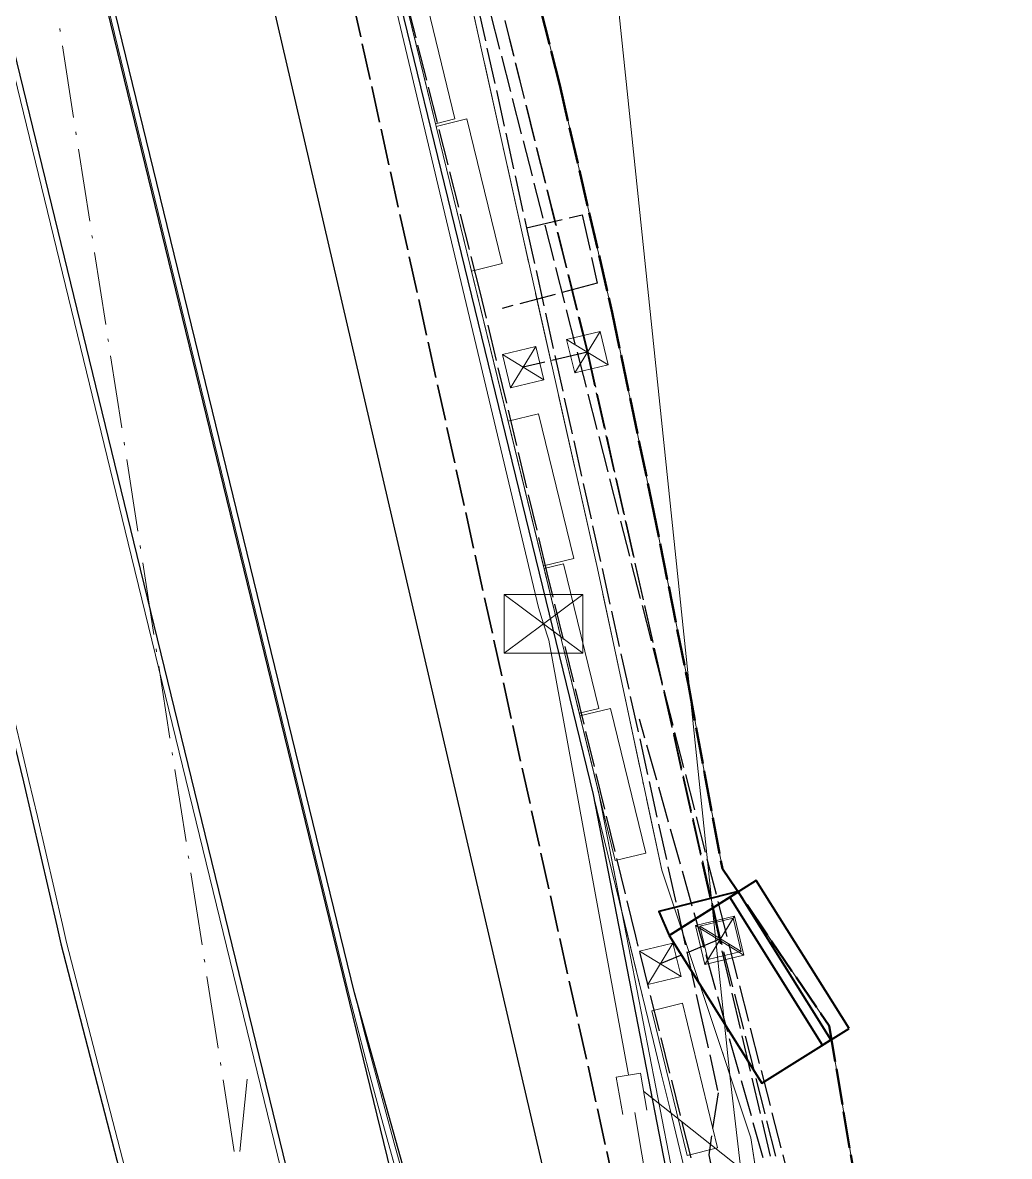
# Model space of a CAD drawing. Header units: metres. Extents: x 105014 to 106600, y 111320 to 118425.
# Drawn here: x 105869.54 to 105904.01, y 117641.34 to 117680.95 of the extents above; entities that cross this region are included whole.
import ezdxf

# ---------------------------------------------------------------- set-up
doc = ezdxf.new("R2010")
doc.units = ezdxf.units.M
doc.linetypes.add('DASHDOT', pattern=[3.556, 2.54, -0.508, 0, -0.508])
doc.linetypes.add('DASHED', pattern=[1.524, 1.27, -0.254])
for name, color, linetype, lineweight in [('00-BASE-LIMITE', 7, 'DASHED', 50), ('00-BASE-UE', 42, 'DASHED', 25), ('10-PAV-BOCACALLE', 9, 'CONTINUOUS', 13), ('10-PAV-CALZADA-BRT', 12, 'CONTINUOUS', 30), ('10-PAV-CALZADA-MIXTA', 8, 'CONTINUOUS', 30), ('10-PAV-SARDINEL', 252, 'CONTINUOUS', 13), ('20-EP-ZONA-DURA', 253, 'CONTINUOUS', 13), ('20-EP-ZONA-VERDE', 84, 'CONTINUOUS', 13), ('30-RED-ENEL-NODOS', 11, 'CONTINUOUS', 13), ('30-RED-ENEL-PROY', 1, 'DASHED', 25), ('30-RED-ETB-CAMARA', 151, 'CONTINUOUS', 13), ('30-RED-ETB-EXIST', 145, 'CONTINUOUS', 13), ('30-RED-ETB-PROY', 5, 'DASHED', 25), ('30-RED-MOVISTAR-CAMARA', 141, 'CONTINUOUS', 13), ('30-RED-MOVISTAR-PROY', 4, 'DASHED', 25), ('30-RED-VANTI-EXIST', 52, 'CONTINUOUS', 13), ('30-RED-VANTI-PROY', 2, 'DASHED', 25), ('30-RED-VANTI-RETIRO', 8, 'DASHDOT', 13), ('35-RH-ACUE-MENOR-EXIST', 151, 'CONTINUOUS', 13), ('35-RH-ACUE-MENOR-PROY', 5, 'DASHED', 25), ('35-RH-PLUV-COLECTOR', 96, 'CONTINUOUS', 30), ('35-RH-PLUV-RETIRO', 8, 'DASHDOT', 13), ('36-RH-SAN-COLECTOR-PROY', 6, 'DASHED', 35), ('50-EST-MURO-CONTENCION', 34, 'CONTINUOUS', 40)]:
    doc.layers.add(name, color=color, linetype=linetype, lineweight=lineweight)

# ---------------------------------------------------------------- blocks, each defined once
blk = doc.blocks.new('CAM_ETB_T_13')
for p, q in [((-1.375, -1.025), (1.375, 1.025)), ((-1.375, 1.025), (1.375, -1.025))]:
    blk.add_line(p, q)
blk.add_lwpolyline([(-1.375, -1.025), (1.375, -1.025), (1.375, 1.025), (-1.375, 1.025)], close=True)
blk = doc.blocks.new('CAJA_ENEL')
for p, q in [((-0.6, -0.6), (0.6, 0.6)), ((-0.6, 0.6), (0.6, -0.6))]:
    blk.add_line(p, q)
blk.add_lwpolyline([(-0.6, -0.6), (0.6, -0.6), (0.6, 0.6), (-0.6, 0.6)], close=True)
blk = doc.blocks.new('CAM_MOV_CS_276')
for p, q in [((-0.7, -0.7), (0.7, 0.7)), ((-0.7, 0.7), (0.7, -0.7))]:
    blk.add_line(p, q)
blk.add_lwpolyline([(-0.7, -0.7), (0.7, -0.7), (0.7, 0.7), (-0.7, 0.7)], close=True)

msp = doc.modelspace()

# ---------------------------------------------------------------- linework, layer by layer
at = {"layer": '00-BASE-LIMITE'}
msp.add_lwpolyline([(105886.5291, 117685.8711), (105888.3081, 117678.7621), (105890.1401, 117670.8211), (105891.5131, 117664.2361), (105892.8021, 117657.8171), (105893.3741, 117654.6671), (105893.9911, 117651.3861), (105897.7191, 117645.9047), (105898.6249, 117640.5035)], dxfattribs=at)
at = {"layer": '00-BASE-UE'}
msp.add_lwpolyline([(105886.5291, 117685.8711), (105888.3081, 117678.7621), (105890.1401, 117670.8211), (105891.5131, 117664.2361), (105892.8021, 117657.8171), (105893.3741, 117654.6671), (105893.9911, 117651.3861), (105897.7191, 117645.9047), (105898.6249, 117640.5035)], dxfattribs=at)
at = {"layer": '10-PAV-BOCACALLE'}
msp.add_lwpolyline([(105900.9846, 117594.6516), (105889.4766, 117653.9885), (105891.3005, 117646.5109), (105891.5835, 117645.3503), (105891.8667, 117644.1883), (105892.1497, 117643.0253), (105892.4323, 117641.8611), (105892.7143, 117640.6955)], dxfattribs=at)
at = {"layer": '10-PAV-CALZADA-BRT'}
for points in [[(105869.9949, 117691.6589), (105885.0115, 117630.0933)], [(105888.7606, 117574.1956), (105888.4431, 117586.7261), (105888.0981, 117595.0502), (105887.2227, 117603.3353), (105885.8203, 117611.5477), (105885.7885, 117611.6895), (105885.5033, 117612.9479), (105885.2153, 117614.2057), (105884.9245, 117615.4629), (105884.6311, 117616.7193), (105884.3355, 117617.9753), (105884.0379, 117619.2309), (105883.7385, 117620.4861), (105883.4375, 117621.7407), (105883.1353, 117622.9951), (105882.8317, 117624.2493), (105882.5273, 117625.5031), (105882.2223, 117626.7569), (105881.9169, 117628.0105), (105881.6111, 117629.2641), (105873.4283, 117662.8127), (105866.8019, 117689.9795)], [(105861.3737, 117688.6595), (105867.4757, 117663.2095), (105867.7765, 117661.9547), (105868.0771, 117660.6999), (105868.3771, 117659.4449), (105868.6767, 117658.1899), (105868.9753, 117656.9345), (105869.2729, 117655.6791), (105869.5689, 117654.4231), (105869.8637, 117653.1669), (105870.1565, 117651.9103), (105870.4473, 117650.6531), (105870.7361, 117649.3955), (105870.8791, 117648.7667), (105874.0218, 117636.6201), (105877.4005, 117624.5371), (105879.4474, 117616.4626), (105880.9426, 117608.268), (105881.8793, 117599.9909), (105882.1171, 117596.8967), (105882.4381, 117592.4481), (105882.6215, 117589.7799), (105882.9785, 117584.4545), (105893.5419, 117425.5473)]]:
    msp.add_lwpolyline(points, dxfattribs=at)
at = {"layer": '10-PAV-CALZADA-MIXTA'}
for points in [[(105880.0206, 117692.7563), (105889.4766, 117653.9885), (105900.9846, 117594.6516), (105901.0429, 117594.0477), (105901.1557, 117592.8397), (105901.2647, 117591.6323), (105901.3701, 117590.4259), (105901.4721, 117589.2203), (105901.5709, 117588.0155), (105901.6669, 117586.8117), (105901.7601, 117585.6087), (105901.8511, 117584.4067), (105901.9395, 117583.2057)], [(105895.7061, 117582.7513), (105895.6183, 117583.9417), (105895.5285, 117585.1317), (105895.4361, 117586.3217), (105895.3413, 117587.5115), (105895.2437, 117588.7011), (105895.1431, 117589.8903), (105895.0391, 117591.0793), (105894.9319, 117592.2681), (105894.8209, 117593.4565), (105894.7061, 117594.6445), (105894.5871, 117595.8321), (105894.4639, 117597.0193), (105894.3361, 117598.2059), (105893.6356, 117603.1666), (105892.7171, 117608.0915), (105890.8568, 117615.6673), (105888.4807, 117623.0975), (105884.5103, 117634.988), (105881.1307, 117647.0597), (105870.2376, 117691.7181)]]:
    msp.add_lwpolyline(points, dxfattribs=at)
at = {"layer": '10-PAV-SARDINEL'}
for points in [[(105901.9395, 117583.2057), (105901.8511, 117584.4067), (105901.7601, 117585.6087), (105901.6669, 117586.8117), (105901.5709, 117588.0155), (105901.4721, 117589.2203), (105901.3701, 117590.4259), (105901.2647, 117591.6323), (105901.1557, 117592.8397), (105901.0429, 117594.0477), (105900.9846, 117594.6516), (105889.4766, 117653.9885), (105880.0206, 117692.7563)], [(105880.2144, 117692.8057), (105889.6709, 117654.0359), (105889.6729, 117654.0266), (105901.1813, 117594.688), (105901.1837, 117594.6708), (105901.242, 117594.0666), (105901.3549, 117592.858), (105901.4639, 117591.65), (105901.5694, 117590.4431), (105901.6714, 117589.2369), (105901.7703, 117588.0316), (105901.8663, 117586.8274), (105901.9595, 117585.624), (105902.0506, 117584.4216), (105902.139, 117583.2203)], [(105885.0115, 117630.0933), (105870.0021, 117691.6293)], [(105870.0575, 117691.6126), (105880.9367, 117647.0112), (105881.2832, 117645.6602), (105881.6369, 117644.3117), (105881.998, 117642.9652), (105882.3665, 117641.6206), (105882.6707, 117640.534)], [(105882.7424, 117640.2781), (105882.3665, 117641.6206), (105881.998, 117642.9652), (105881.6369, 117644.3117), (105881.2832, 117645.6602), (105880.9367, 117647.0112), (105870.0575, 117691.6126)], [(105870.2376, 117691.7181), (105881.1307, 117647.0597), (105881.4768, 117645.7104), (105881.8302, 117644.3629), (105882.191, 117643.0175), (105882.5592, 117641.674), (105882.9348, 117640.3325)]]:
    msp.add_lwpolyline(points, dxfattribs=at)
at = {"layer": '20-EP-ZONA-DURA'}
for points in [[(105886.5291, 117685.8711), (105888.3081, 117678.7621), (105890.1401, 117670.8211), (105891.5131, 117664.2361), (105892.8021, 117657.8171), (105893.3741, 117654.6671), (105893.9911, 117651.3861), (105897.7191, 117645.9047), (105898.6249, 117640.5035)], [(105892.7143, 117640.6955), (105892.4323, 117641.8611), (105892.1497, 117643.0253), (105891.8667, 117644.1883), (105891.5835, 117645.3503), (105891.3005, 117646.5109), (105890.4708, 117649.9123), (105889.6746, 117654.018), (105890.2455, 117651.6773), (105891.3137, 117651.9377), (105890.0815, 117656.9897), (105889.0133, 117656.7291), (105888.9897, 117656.8263), (105889.6697, 117656.9921), (105888.4375, 117662.0441), (105887.7573, 117661.8781), (105887.7337, 117661.9753), (105888.8019, 117662.2359), (105887.5697, 117667.2877), (105886.5015, 117667.0273), (105885.2217, 117672.2735), (105886.2901, 117672.5339), (105885.0577, 117677.5859), (105883.9895, 117677.3253), (105883.9659, 117677.4225), (105884.6459, 117677.5883), (105883.4137, 117682.6403)]]:
    msp.add_lwpolyline(points, dxfattribs=at)
msp.add_lwpolyline([(105891.5257, 117646.4319), (105892.7547, 117641.3787), (105893.8223, 117641.6389), (105892.5931, 117646.6915), (105891.5257, 117646.4319)], close=True, dxfattribs=at)
at = {"layer": '20-EP-ZONA-VERDE'}
for points in [[(105867.9975, 117684.2343), (105873.2339, 117662.7653), (105873.2339, 117662.7653), (105881.4167, 117629.2167), (105881.7225, 117627.9631), (105882.0281, 117626.7097), (105882.3331, 117625.4559), (105882.6373, 117624.2021), (105882.9407, 117622.9483), (105883.2431, 117621.6939), (105883.5441, 117620.4395), (105883.8433, 117619.1847), (105884.1409, 117617.9293), (105884.4363, 117616.6737), (105884.7297, 117615.4175), (105885.0203, 117614.1609), (105885.3083, 117612.9035), (105885.5935, 117611.6455), (105885.6247, 117611.5059), (105886.7239, 117605.3643), (105887.5278, 117599.177), (105888.0346, 117592.9583), (105888.2431, 117586.7243), (105888.6783, 117571.5487)], [(105874.2153, 117636.6712), (105871.0737, 117648.8129), (105870.9311, 117649.4401), (105870.6423, 117650.6981), (105870.3513, 117651.9555), (105870.0583, 117653.2125), (105869.7637, 117654.4689), (105869.4675, 117655.7251), (105869.1699, 117656.9809), (105868.8713, 117658.2363), (105868.5717, 117659.4915), (105868.2715, 117660.7465), (105867.9709, 117662.0013), (105867.6701, 117663.2561), (105862.9315, 117683.0197)]]:
    msp.add_lwpolyline(points, dxfattribs=at)
for points in [[(105884.6459, 117677.5883), (105883.9659, 117677.4225), (105882.7337, 117682.4743), (105883.4137, 117682.6403), (105884.6459, 117677.5883)], [(105886.2901, 117672.5339), (105885.2217, 117672.2735), (105883.9895, 117677.3253), (105885.0577, 117677.5859), (105886.2901, 117672.5339)], [(105888.8019, 117662.2359), (105887.7337, 117661.9753), (105886.5015, 117667.0273), (105887.5697, 117667.2877), (105888.8019, 117662.2359)], [(105889.6697, 117656.9921), (105888.9897, 117656.8263), (105887.7573, 117661.8781), (105888.4375, 117662.0441), (105889.6697, 117656.9921)], [(105891.3137, 117651.9377), (105890.2455, 117651.6773), (105889.0133, 117656.7291), (105890.0815, 117656.9897), (105891.3137, 117651.9377)], [(105893.8223, 117641.6389), (105892.7547, 117641.3787), (105891.5257, 117646.4319), (105892.5931, 117646.6915), (105893.8223, 117641.6389)]]:
    msp.add_lwpolyline(points, close=True, dxfattribs=at)
at = {"layer": '30-RED-ENEL-PROY'}
for points in [[(105889.2715, 117669.4365), (105883.0231, 117694.6157)], [(105889.2715, 117669.4365), (105887.0269, 117668.9141)], [(105893.9263, 117648.9459), (105889.2715, 117669.4365)], [(105893.9263, 117648.9459), (105891.8195, 117648.0693)], [(105897.3641, 117635.4453), (105893.9263, 117648.9459)]]:
    msp.add_lwpolyline(points, dxfattribs=at)
at = {"layer": '30-RED-ETB-EXIST'}
for points in [[(105887.74, 117659.946), (105887.559, 117660.515), (105878.035, 117700.564), (105877.656, 117700.899)], [(105890.709, 117644.194), (105887.922, 117659.377), (105887.74, 117659.946)], [(105890.507, 117642.808), (105890.282, 117644.109), (105891.129, 117644.255), (105891.354, 117642.955)], [(105891.242, 117643.605), (105896.368, 117639.549), (105896.437, 117639.637)], [(105894.056, 117624.785), (105893.87, 117625.336), (105890.931, 117642.881)]]:
    msp.add_lwpolyline(points, dxfattribs=at)
at = {"layer": '30-RED-ETB-PROY'}
msp.add_lwpolyline([(105896.437, 117639.637), (105896.423, 117640.162), (105884.79, 117685.593), (105884.748, 117686.158)], dxfattribs=at)
at = {"layer": '30-RED-MOVISTAR-PROY'}
for points in [[(105889.2997, 117669.4305), (105883.0121, 117694.5401)], [(105893.8945, 117648.8859), (105889.2997, 117669.4305)], [(105897.0645, 117635.4203), (105891.0944, 117656.6231)], [(105897.0645, 117635.4203), (105893.8945, 117648.8859)]]:
    msp.add_lwpolyline(points, dxfattribs=at)
at = {"layer": '30-RED-VANTI-EXIST'}
msp.add_lwpolyline([(105898.5464, 117616.2425), (105898.5417, 117616.3109), (105898.2827, 117619.8687), (105895.8919, 117636.0303), (105894.9849, 117641.9925), (105891.8671, 117651.3471), (105889.6257, 117661.8813), (105887.0125, 117673.4977), (105884.6407, 117684.2213), (105882.1907, 117695.1333), (105881.2533, 117699.4187), (105879.5675, 117707.0843), (105877.1343, 117713.3211), (105874.9061, 117719.1523), (105870.9745, 117729.0469)], dxfattribs=at)
at = {"layer": '30-RED-VANTI-PROY'}
msp.add_lwpolyline([(105898.5464, 117616.2425), (105897.8949, 117618.9687), (105895.6573, 117629.4539), (105893.2655, 117639.8151), (105890.9611, 117649.0349), (105887.8699, 117661.7331), (105885.5237, 117671.5497), (105882.3899, 117683.9773), (105879.5493, 117695.4729), (105876.3239, 117708.7679), (105874.1687, 117717.4155), (105871.3901, 117727.5981), (105870.9745, 117729.0469)], dxfattribs=at)
at = {"layer": '30-RED-VANTI-RETIRO'}
msp.add_lwpolyline([(105898.5464, 117616.2425), (105898.5417, 117616.3109), (105898.2827, 117619.8687), (105895.8919, 117636.0303), (105894.9849, 117641.9925), (105891.8671, 117651.3471), (105889.6257, 117661.8813), (105887.0125, 117673.4977), (105884.6407, 117684.2213), (105882.1907, 117695.1333), (105881.2533, 117699.4187), (105879.5675, 117707.0843), (105877.1343, 117713.3211), (105874.9061, 117719.1523), (105870.9745, 117729.0469)], dxfattribs=at)
at = {"layer": '35-RH-ACUE-MENOR-EXIST'}
for points in [[(105894.26, 117644.07), (105890.32, 117681.81), (105876.69, 117724.45), (105860.06, 117766.8), (105848.98, 117790.55), (105832.75, 117824.6), (105817.7, 117863.39), (105786.04, 117923.96), (105760.7638, 117960.8852), (105752.69, 117972.68), (105738.2607, 117994.7119), (105703.78, 118047.36), (105694.18, 118072.5), (105691.8049, 118075.4084), (105690.84, 118076.59), (105690.108, 118137.4861)], [(105896.96, 117620.92), (105894.26, 117644.07)]]:
    msp.add_lwpolyline(points, dxfattribs=at)
at = {"layer": '35-RH-ACUE-MENOR-PROY'}
for points in [[(105883.7921, 117688.9931), (105887.1492, 117673.7828), (105893.2135, 117646.3747), (105893.837, 117643.567), (105893.5112, 117641.402), (105898.8984, 117615.1982), (105899.1315, 117614.0555), (105899.4848, 117610.769), (105901.8731, 117590.5967), (105904.0121, 117561.6038)], [(105887.1492, 117673.7828), (105889.093, 117674.2405), (105889.6162, 117671.8467), (105886.289, 117670.9677)]]:
    msp.add_lwpolyline(points, dxfattribs=at)
at = {"layer": '35-RH-PLUV-COLECTOR'}
msp.add_lwpolyline([(105890.3493, 117629.6319), (105876.5238, 117689.2193)], dxfattribs=at)
msp.add_lwpolyline([(105890.3493, 117629.6319), (105876.5238, 117689.2193)], dxfattribs=at)
at = {"layer": '35-RH-PLUV-RETIRO'}
for points in [[(105876.9326, 117641.5075), (105869.0119, 117692.5306)], [(105877.1349, 117641.5132), (105877.4163, 117644.3978)]]:
    msp.add_lwpolyline(points, dxfattribs=at)
at = {"layer": '36-RH-SAN-COLECTOR-PROY'}
msp.add_lwpolyline([(105892.5246, 117629.8569), (105878.9323, 117691.4166)], dxfattribs=at)
at = {"layer": '50-EST-MURO-CONTENCION'}
for points in [[(105898.4144, 117645.8088), (105895.1709, 117650.979), (105892.123, 117649.0561), (105895.3629, 117643.8944), (105898.4144, 117645.8088)], [(105892.123, 117649.0561), (105894.5884, 117650.6113), (105891.7662, 117649.8946), (105892.123, 117649.0561)], [(105897.7813, 117645.4116), (105897.4848, 117645.2256), (105894.2427, 117650.3934), (105894.5387, 117650.5801), (105897.7813, 117645.4116)]]:
    msp.add_lwpolyline(points, close=True, dxfattribs=at)

# ---------------------------------------------------------------- block references
at = {"layer": '30-RED-ENEL-NODOS'}
for p, rotation in [((105889.2714, 117669.4364), 103.5), ((105887.0269, 117668.914), 103.8), ((105893.9262, 117648.9459), 103.5), ((105891.8194, 117648.0693), 103.7)]:
    msp.add_blockref('CAJA_ENEL', p, dxfattribs=dict(at, rotation=rotation))
at = {"layer": '30-RED-ETB-CAMARA'}
msp.add_blockref('CAM_ETB_T_13', (105887.74, 117659.946), dxfattribs=at)
at = {"layer": '30-RED-MOVISTAR-CAMARA', "rotation": 103.4}
msp.add_blockref('CAM_MOV_CS_276', (105893.8946, 117648.8859), dxfattribs=at)

doc.saveas('drawing.dxf')
